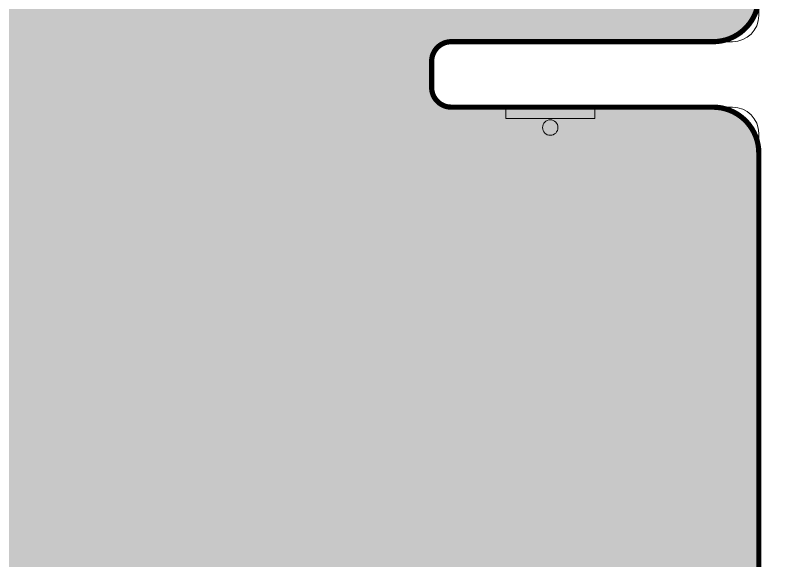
# Model space of a CAD drawing. Header units: metres. Extents: x 8 to 2416, y -346 to 476.
# Drawn here: x 132.781 to 133.965, y -96.023 to -95.19 of the extents above; entities that cross this region are included whole.
import ezdxf

# ---------------------------------------------------------------- set-up
doc = ezdxf.new("R2010")
doc.units = ezdxf.units.M
doc.linetypes.add('0', pattern=[0])
doc.layers.get('0').update_dxf_attribs({"color": 250, "linetype": '0', "lineweight": 20})
for name, color, linetype, lineweight in [('A-WALL', 250, 'Continuous', 20), ('baños', 140, 'Continuous', 0), ('PLAFON', 253, 'Continuous', 5), ('PLAFON-MADERA', 33, 'Continuous', 5)]:
    doc.layers.add(name, color=color, linetype=linetype, lineweight=lineweight)

# ---------------------------------------------------------------- blocks, each defined once
blk = doc.blocks.new('PL BASE 1N NASAS 09')
at = {"layer": 'A-WALL'}
for p, q in [((-107.8811, -35.4897), (-107.8811, -37.4097)), ((-107.9211, -37.4497), (-108.3511, -37.4497)), ((-108.3811, -37.4797), (-108.3811, -37.5197)), ((-107.9211, -37.5497), (-108.3511, -37.5497)), ((-107.8811, -37.5897), (-107.8811, -38.9597))]:
    blk.add_line(p, q, dxfattribs=at)
for centre, radius, start, end in [((-107.9211, -37.4097), 0.04, 270, 0), ((-108.3511, -37.4797), 0.03, 90, 180), ((-108.3511, -37.5197), 0.03, 180, 270), ((-107.9211, -37.5897), 0.04, 0, 90)]:
    blk.add_arc(centre, radius, start, end, dxfattribs=at)
at = {"layer": 'baños'}
blk.add_lwpolyline([(-108.1318, -37.5497), (-108.2677, -37.5497), (-108.2677, -37.5671), (-108.1318, -37.5671)], close=True, dxfattribs=at)
blk.add_circle((-108.1998, -37.5809), 0.0118, dxfattribs=at)
blk = doc.blocks.new('PL MUEBLES 1N NASAS 09')
at = {"layer": 'baños'}
blk.add_blockref('PL BASE 1N NASAS 09', (162.2615, 88.2033), dxfattribs=at)

msp = doc.modelspace()

# ---------------------------------------------------------------- hatches: boundary and pattern name
at = {"layer": 'PLAFON', "transparency": 33554477}
h = msp.add_hatch(color=256, dxfattribs=at)
h.dxf.hatch_style = 1
edge = h.paths.add_edge_path()
edge.add_line((131.78707, -98.83004), (133.86704, -98.83004))
edge.add_arc((133.83983, -98.75773), 0.07726, 290.61818, 358.28232)
edge.add_line((133.91707, -98.76004), (133.91707, -97.00004))
edge.add_arc((133.8388, -97.00879), 0.07876, 6.37504, 89.03165)
edge.add_line((133.84013, -96.93004), (131.78707, -96.93004))
edge.add_arc((131.78707, -97.00004), 0.07, 90, 180)
edge.add_line((131.71707, -97.00004), (131.71707, -98.76004))
edge.add_arc((131.78707, -98.76004), 0.07, 180, 270)
edge = h.paths.add_edge_path(flags=17)
edge.add_arc((131.78707, -97.00004), 0.07, 90, 180, ccw=False)
edge.add_arc((131.78707, -97.00004), 0.07, 90, 180)
edge = h.paths.add_edge_path(flags=17)
edge.add_arc((131.78707, -98.76004), 0.07, 180, 270)
edge.add_arc((131.78707, -98.76004), 0.07, 180, 270)
edge = h.paths.add_edge_path(flags=17)
edge.add_line((133.84013, -96.93004), (131.78707, -96.93004))
edge.add_line((133.84013, -96.93004), (131.78707, -96.93004))
edge = h.paths.add_edge_path(flags=17)
edge.add_arc((133.8388, -97.00879), 0.07876, 6.37504, 89.03165)
edge.add_arc((133.8388, -97.00879), 0.07876, 6.37504, 89.03165)
edge = h.paths.add_edge_path(flags=17)
edge.add_line((133.91707, -98.76004), (133.91707, -97.00004))
edge.add_line((133.91707, -98.76004), (133.91707, -97.00004))
edge = h.paths.add_edge_path(flags=17)
edge.add_arc((133.83983, -98.75773), 0.07726, 290.61818, 358.28232)
edge.add_arc((133.83983, -98.75773), 0.07726, 290.61818, 358.28232)
edge = h.paths.add_edge_path(flags=17)
edge.add_line((131.78707, -98.83004), (133.86704, -98.83004))
edge.add_line((131.78707, -98.83004), (133.86704, -98.83004))
edge = h.paths.add_edge_path(flags=17)
edge.add_line((131.71707, -97.00004), (131.71707, -98.76004))
edge.add_line((131.71707, -97.00004), (131.71707, -98.76004))
edge = h.paths.add_edge_path()
edge.add_line((133.60959, -90.63555), (133.60959, -91.94555))
edge.add_arc((133.67959, -91.94555), 0.07, 180, 270)
edge.add_line((133.67959, -92.01555), (134.73959, -92.01555))
h = msp.add_hatch(color=256, dxfattribs=at)
h.dxf.hatch_style = 1
edge = h.paths.add_edge_path()
edge.add_arc((131.78707, -93.30004), 0.07, 90, 180, ccw=False)
edge.add_line((131.78707, -93.23004), (133.84707, -93.23004))
edge.add_arc((133.84707, -93.30004), 0.07, 0, 90, ccw=False)
edge.add_line((133.91707, -93.30004), (133.91707, -95.16004))
edge.add_arc((133.84707, -95.16004), 0.07, -90, 0, ccw=False)
edge.add_line((133.84707, -95.23004), (133.44707, -95.23004))
edge.add_arc((133.44707, -95.26004), 0.03, 90, 180)
edge.add_line((133.41707, -95.26004), (133.41707, -95.30004))
edge.add_arc((133.44707, -95.30004), 0.03, 180, 270)
edge.add_line((133.44707, -95.33004), (133.84707, -95.33004))
edge.add_arc((133.84707, -95.40004), 0.07, 0, 90, ccw=False)
edge.add_line((133.91707, -95.40004), (133.91707, -96.71004))
edge.add_arc((133.84707, -96.71004), 0.07, -90, 0, ccw=False)
edge.add_line((133.84707, -96.78004), (132.78707, -96.78004))
edge.add_arc((132.78707, -96.71004), 0.07, 180, 270, ccw=False)
edge.add_line((132.71707, -96.71004), (132.71707, -95.26004))
edge.add_arc((132.68707, -95.26004), 0.03, 360, 450)
edge.add_line((132.68707, -95.23004), (132.64707, -95.23004))
edge.add_arc((132.64707, -95.26004), 0.03, 90, 180)
edge.add_line((132.61707, -95.26004), (132.61707, -96.71004))
edge.add_arc((132.54707, -96.71004), 0.07, 270, 360, ccw=False)
edge.add_line((132.54707, -96.78004), (131.78707, -96.78004))
edge.add_arc((131.78707, -96.71004), 0.07, 180, 270, ccw=False)
edge.add_line((131.71707, -96.71004), (131.71707, -93.30004))

# ---------------------------------------------------------------- linework, layer by layer
at = {"layer": 'PLAFON-MADERA', "const_width": 0.008}
msp.add_lwpolyline([(131.71707, -93.30004, -0.4142136), (131.78707, -93.23004), (133.84707, -93.23004, -0.4142136), (133.91707, -93.30004), (133.91707, -95.16004, -0.4142136), (133.84707, -95.23004), (133.44707, -95.23004, 0.4142136), (133.41707, -95.26004), (133.41707, -95.30004, 0.4142136), (133.44707, -95.33004), (133.84707, -95.33004, -0.4142136), (133.91707, -95.40004), (133.91707, -96.71004, -0.4142136), (133.84707, -96.78004), (132.78707, -96.78004, -0.4142136), (132.71707, -96.71004), (132.71707, -95.26004, 0.4142136), (132.68707, -95.23004), (132.64707, -95.23004, 0.4142136), (132.61707, -95.26004), (132.61707, -96.71004, -0.4142136), (132.54707, -96.78004), (131.78707, -96.78004, -0.4142136), (131.71707, -96.71004)], format="xyb", close=True, dxfattribs=at)

# ---------------------------------------------------------------- block references
msp.add_blockref('PL MUEBLES 1N NASAS 09', (79.53659, -145.98362))

doc.saveas('drawing.dxf')
